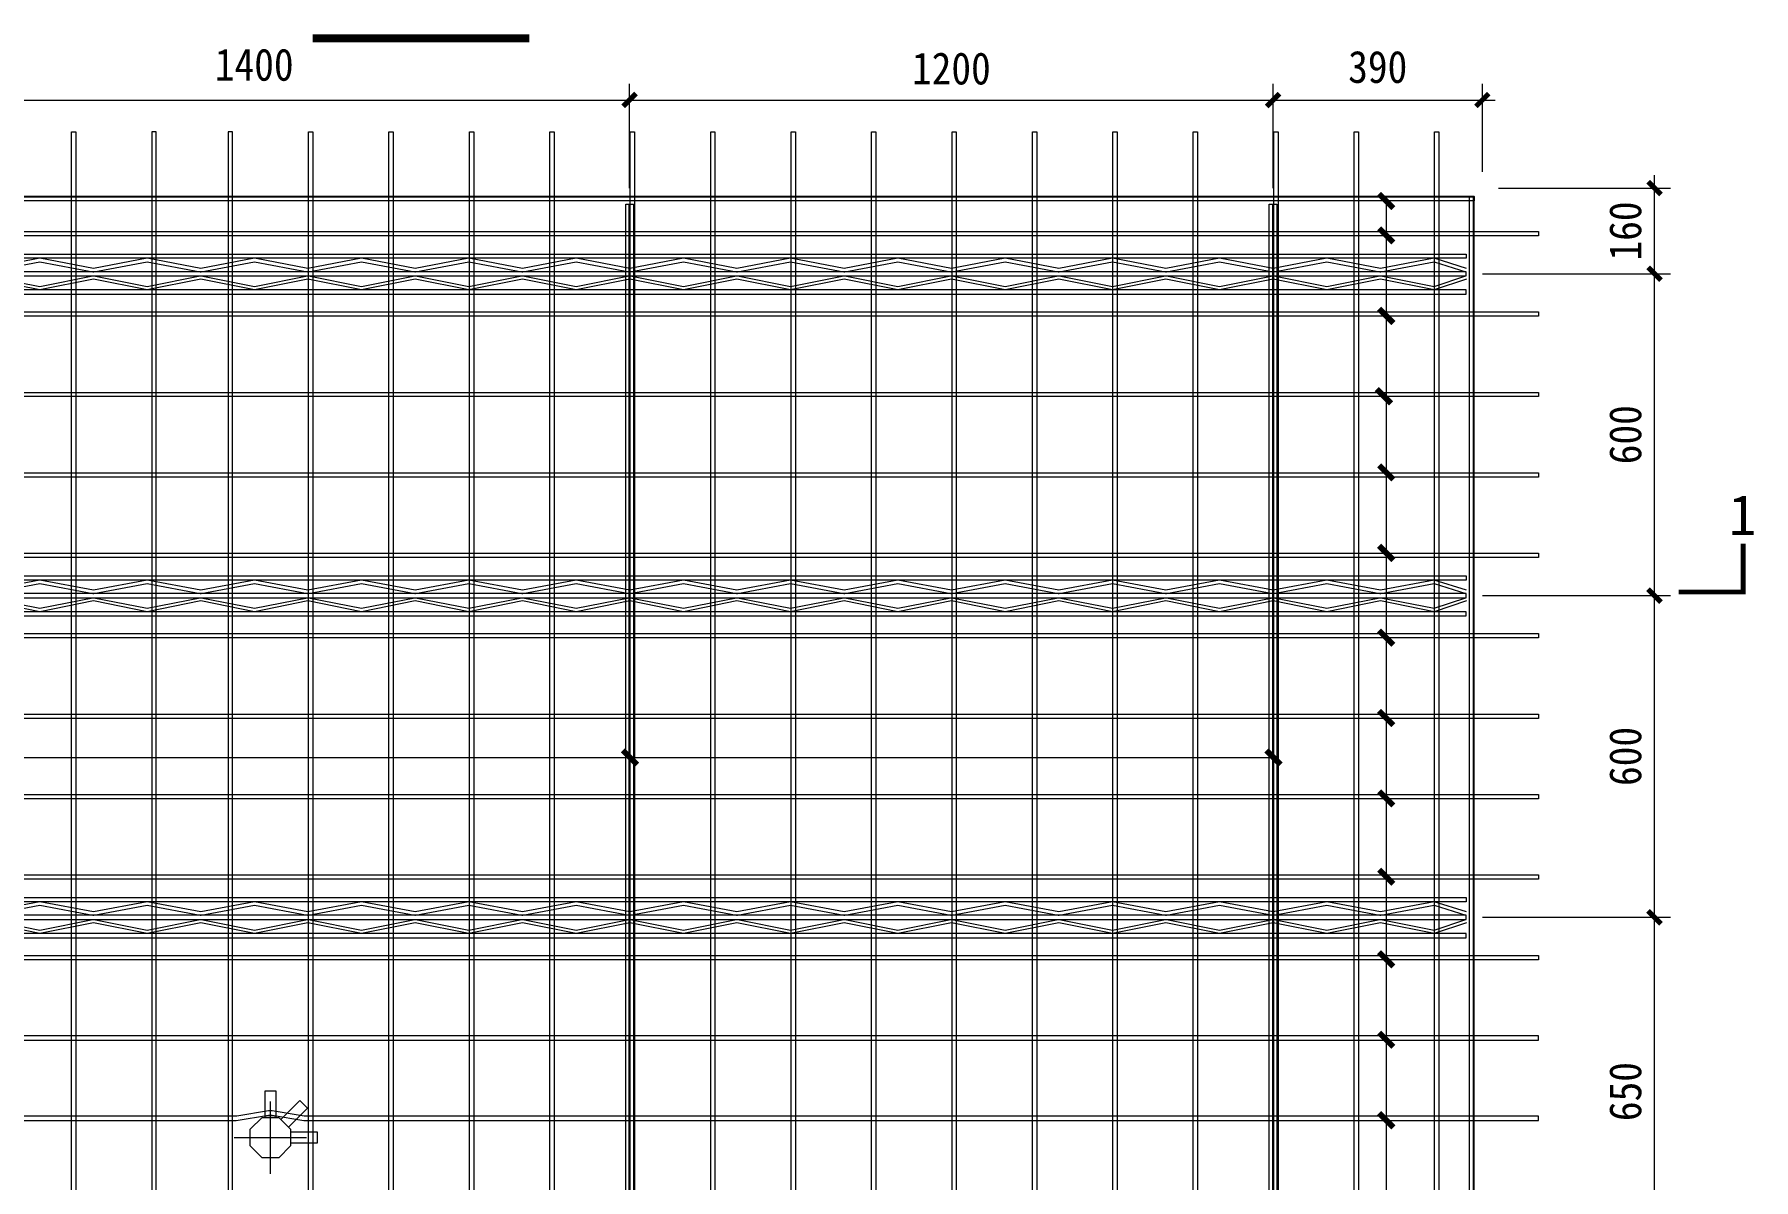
# Model space of a CAD drawing. Extents: x -517763 to -431309, y -403428 to -381056.
# Drawn here: x -453064 to -449858, y -400840 to -398704 of the extents above; entities that cross this region are included whole.
import ezdxf
from ezdxf.enums import TextEntityAlignment as Align

# ---------------------------------------------------------------- set-up
doc = ezdxf.new("R2010")
doc.units = 0
doc.header["$LTSCALE"] = 30
doc.header["$MEASUREMENT"] = 0
doc.linetypes.add('ACAD_ISO10W100', pattern=[18, 12, -3, 0, -3])
for name, color, linetype in [('EQUIP-照明', 3, 'Continuous'), ('MyLine', 199, 'Continuous'), ('S-DETL-TEXT', 7, 'Continuous'), ('YZ-下划线', 1, 'ACAD_ISO10W100'), ('桁架', 4, 'Continuous'), ('钢筋', 7, 'Continuous')]:
    doc.layers.add(name, color=color, linetype=linetype)
for name, color, linetype, lineweight in [('PUB_DIM', 3, 'Continuous', 15), ('YG-标注', 151, 'Continuous', 15), ('YZ-符号', 96, 'Continuous', 9), ('文字标注', 7, 'Continuous', 15), ('轮廓线', 2, 'Continuous', 13)]:
    doc.layers.add(name, color=color, linetype=linetype, lineweight=lineweight)
doc.styles.add('YG-样式 2', font='simhei.ttf')
doc.styles.add('YZ-样式 2', font='simhei.ttf', dxfattribs={"width": 0.9})
doc.dimstyles.new('YZ-30', dxfattribs={"dimscale": 30, "dimtxt": 2, "dimasz": 0.8, "dimexe": 1, "dimexo": 1, "dimgap": 0.8, "dimtad": 1, "dimdec": 0, "dimzin": 1, "dimdsep": 46, "dimtxsty": 'YZ-样式 2', "dimblk": 'ARCHTICK', "dimcen": 250, "dimdle": 0.8, "dimclrd": 151, "dimclre": 151, "dimclrt": 7, "dimazin": 0, "dimtfac": 1, "dimtdec": 0, "dimtix": 1, "dimtmove": 2, "dimatfit": 2, "dimldrblk": 'ARCHTICK', "dimfxl": 1, "dimlwd": 9, "dimlwe": 9, "dimarcsym": 0})

# ---------------------------------------------------------------- blocks, each defined once
blk = doc.blocks.new('A$C1E3A5918')
at = {"layer": '桁架', "color": 4, "lineweight": 9}
for p, q in [((-4460, 38), (0, 38)), ((0, 38), (0, 30)), ((0, 30), (-4460, 30)), ((-4460, 4), (0, 4)), ((-2660, 30), (-2760, 10)), ((-2759.1, 4), (-2660, 23.7)), ((-2560, 10), (-2660, 30)), ((-2660, 23.7), (-2560.9, 4)), ((-2560.9, 4), (-2559.1, 4)), ((-2460, 30), (-2560, 10)), ((-2559.1, 4), (-2460, 23.7)), ((-2360, 10), (-2460, 30)), ((-2460, 23.7), (-2360.9, 4)), ((-2360.9, 4), (-2359.1, 4)), ((-2260, 30), (-2360, 10)), ((-2359.1, 4), (-2260, 23.7)), ((-2160, 10), (-2260, 30)), ((-2260, 23.7), (-2160.9, 4)), ((-2160.9, 4), (-2159.1, 4)), ((-2060, 30), (-2160, 10)), ((-2159.1, 4), (-2060, 23.7)), ((-1960, 10), (-2060, 30)), ((-2060, 23.7), (-1960.9, 4)), ((-1960.9, 4), (-1959.3, 4)), ((-1860, 30), (-1960, 10)), ((-1959.3, 4), (-1860, 23.7)), ((-1760, 10), (-1860, 30)), ((-1860, 23.7), (-1760.9, 4)), ((-1760.9, 4), (-1759.1, 4)), ((-1660, 30), (-1760, 10)), ((-1759.1, 4), (-1660, 23.7)), ((-1560, 10), (-1660, 30)), ((-1660, 23.7), (-1560.9, 4)), ((-1560.9, 4), (-1559.1, 4)), ((-1460, 30), (-1560, 10)), ((-1559.1, 4), (-1460, 23.7)), ((-1360, 10), (-1460, 30)), ((-1460, 23.7), (-1360.9, 4)), ((-1360.9, 4), (-1359.1, 4)), ((-1260, 30), (-1360, 10)), ((-1359.1, 4), (-1260, 23.7)), ((-1160, 10), (-1260, 30)), ((-1260, 23.7), (-1160.9, 4)), ((-1160.9, 4), (-1159.1, 4)), ((-1160.9, 4), (-1159.3, 4)), ((-1060, 30), (-1160, 10)), ((-1159.1, 4), (-1060, 23.7)), ((-960, 10), (-1060, 30)), ((-1060, 23.7), (-960.9, 4)), ((-960.9, 4), (-959.1, 4)), ((-960.9, 4), (-959.1, 4)), ((-960.9, 4), (-959.3, 4)), ((-860, 30), (-960, 10)), ((-959.1, 4), (-860, 23.7)), ((-760, 10), (-860, 30)), ((-860, 23.7), (-760.9, 4)), ((-760.9, 4), (-759.1, 4)), ((-660, 30), (-760, 10)), ((-759.1, 4), (-660, 23.7)), ((-560, 10), (-660, 30)), ((-660, 23.7), (-560.9, 4)), ((-560.9, 4), (-559.1, 4)), ((-460, 30), (-560, 10)), ((-559.1, 4), (-460, 23.7)), ((-360, 10), (-460, 30)), ((-460, 23.7), (-360.9, 4)), ((-360.9, 4), (-359.1, 4)), ((-260, 30), (-360, 10)), ((-359.1, 4), (-260, 23.7)), ((-160, 10), (-260, 30)), ((-260, 23.7), (-160.9, 4)), ((-160.9, 4), (-159.1, 4)), ((-60, 30), (-160, 10)), ((-159.1, 4), (-60, 23.7)), ((0.2, 10), (-60, 30)), ((-60, 23.7), (-0.7, 4)), ((0, 4), (0, -4)), ((0, -4), (-4460, -4)), ((0, -29), (-4460, -29)), ((-2660, -29), (-2760, -10)), ((-2759.1, -4), (-2660, -22.7)), ((-2660, -22.7), (-2560.9, -4)), ((-2560, -10), (-2660, -29)), ((-2560.9, -4), (-2559.1, -4)), ((-2460, -29), (-2560, -10)), ((-2559.1, -4), (-2460, -22.7)), ((-2460, -22.7), (-2360.9, -4)), ((-2360, -10), (-2460, -29)), ((-2360.9, -4), (-2359.1, -4)), ((-2260, -29), (-2360, -10)), ((-2359.1, -4), (-2260, -22.7)), ((-2260, -22.7), (-2160.9, -4)), ((-2160, -10), (-2260, -29)), ((-2160.9, -4), (-2159.1, -4)), ((-2060, -29), (-2160, -10)), ((-2159.1, -4), (-2060, -22.7)), ((-2060, -22.7), (-1960.9, -4)), ((-1960, -10), (-2060, -29)), ((-1960.9, -4), (-1959.3, -4)), ((-1860, -29), (-1960, -10)), ((-1959.3, -4), (-1860, -22.7)), ((-1860, -22.7), (-1760.9, -4)), ((-1760, -10), (-1860, -29)), ((-1760.9, -4), (-1759.1, -4)), ((-1660, -29), (-1760, -10)), ((-1759.1, -4), (-1660, -22.7)), ((-1660, -22.7), (-1560.9, -4)), ((-1560, -10), (-1660, -29)), ((-1560.9, -4), (-1559.1, -4)), ((-1460, -29), (-1560, -10)), ((-1559.1, -4), (-1460, -22.7)), ((-1460, -22.7), (-1360.9, -4)), ((-1360, -10), (-1460, -29)), ((-1360.9, -4), (-1359.1, -4)), ((-1260, -29), (-1360, -10)), ((-1359.1, -4), (-1260, -22.7)), ((-1260, -22.7), (-1160.9, -4)), ((-1160, -10), (-1260, -29)), ((-1160.9, -4), (-1159.1, -4)), ((-1160.9, -4), (-1159.3, -4)), ((-1060, -29), (-1160, -10)), ((-1159.1, -4), (-1060, -22.7)), ((-1060, -22.7), (-960.9, -4)), ((-960, -10), (-1060, -29)), ((-960.9, -4), (-959.1, -4)), ((-960.9, -4), (-959.1, -4)), ((-960.9, -4), (-959.3, -4)), ((-860, -29), (-960, -10)), ((-959.1, -4), (-860, -22.7)), ((-860, -22.7), (-760.9, -4)), ((-760, -10), (-860, -29)), ((-760.9, -4), (-759.1, -4)), ((-660, -29), (-760, -10)), ((-759.1, -4), (-660, -22.7)), ((-660, -22.7), (-560.9, -4)), ((-560, -10), (-660, -29)), ((-560.9, -4), (-559.1, -4)), ((-460, -29), (-560, -10)), ((-559.1, -4), (-460, -22.7)), ((-460, -22.7), (-360.9, -4)), ((-360, -10), (-460, -29)), ((-360.9, -4), (-359.1, -4)), ((-260, -29), (-360, -10)), ((-359.1, -4), (-260, -22.7)), ((-260, -22.7), (-160.9, -4)), ((-160, -10), (-260, -29)), ((-160.9, -4), (-159.1, -4)), ((-60, -29), (-160, -10)), ((-159.1, -4), (-60, -22.7)), ((-60, -22.7), (-0.7, -4)), ((0.2, -10), (-60, -29)), ((0, -37), (0, -29)), ((-4460, -37), (0, -37))]:
    blk.add_line(p, q, dxfattribs=at)
blk = doc.blocks.new('_ArchTick')
at = {"color": 0, "linetype": 'ByBlock', "const_width": 0.4}
blk.add_lwpolyline([(-0.5, -0.5), (0.5, 0.5)], dxfattribs=at)
blk = doc.blocks.new('*D876')
at = {"layer": 'Defpoints', "color": 0, "ltscale": 30, "transparency": 16777216}
for p in [(-450394, -400350.6), (-450042.9, -400350.6), (-450394, -401000.6)]:
    blk.add_point(p, dxfattribs=at)
at = {"layer": 'YG-标注', "color": 151, "lineweight": 9, "ltscale": 30, "transparency": 16777216}
for p, q in [((-450042.9, -401024.6), (-450042.9, -400326.6)), ((-450364, -400350.6), (-450012.9, -400350.6)), ((-450364, -401000.6), (-450012.9, -401000.6))]:
    blk.add_line(p, q, dxfattribs=at)
at = {"layer": 'YG-标注', "color": 151, "lineweight": 9, "ltscale": 30, "transparency": 16777216, "xscale": 24, "yscale": 24, "zscale": 24}
for p, rotation in [((-450042.9, -400350.6), 90), ((-450042.9, -401000.6), 270)]:
    blk.add_blockref('_ArchTick', p, dxfattribs=dict(at, rotation=rotation))
at = {"layer": 'YG-标注', "color": 7, "ltscale": 30, "transparency": 16777216, "insert": (-450097.2, -400675.6), "char_height": 60, "attachment_point": 5, "rotation": 90, "style": 'YZ-样式 2'}
blk.add_mtext('650', dxfattribs=at)
blk = doc.blocks.new('*D877')
at = {"layer": 'Defpoints', "color": 0, "ltscale": 30, "transparency": 16777216}
for p in [(-450394, -399750.6), (-450042.9, -399750.6), (-450394, -400350.6)]:
    blk.add_point(p, dxfattribs=at)
at = {"layer": 'YG-标注', "color": 151, "lineweight": 9, "ltscale": 30, "transparency": 16777216}
for p, q in [((-450042.9, -400374.6), (-450042.9, -399726.6)), ((-450364, -399750.6), (-450012.9, -399750.6)), ((-450364, -400350.6), (-450012.9, -400350.6))]:
    blk.add_line(p, q, dxfattribs=at)
at = {"layer": 'YG-标注', "color": 151, "lineweight": 9, "ltscale": 30, "transparency": 16777216, "xscale": 24, "yscale": 24, "zscale": 24}
for p, rotation in [((-450042.9, -399750.6), 90), ((-450042.9, -400350.6), 270)]:
    blk.add_blockref('_ArchTick', p, dxfattribs=dict(at, rotation=rotation))
at = {"layer": 'YG-标注', "color": 7, "ltscale": 30, "transparency": 16777216, "insert": (-450097.2, -400050.6), "char_height": 60, "attachment_point": 5, "rotation": 90, "style": 'YZ-样式 2'}
blk.add_mtext('600', dxfattribs=at)
blk = doc.blocks.new('*D878')
at = {"layer": 'Defpoints', "color": 0, "ltscale": 30, "transparency": 16777216}
for p in [(-450394, -399150.6), (-450042.9, -399150.6), (-450394, -399750.6)]:
    blk.add_point(p, dxfattribs=at)
at = {"layer": 'YG-标注', "color": 151, "lineweight": 9, "ltscale": 30, "transparency": 16777216}
for p, q in [((-450042.9, -399774.6), (-450042.9, -399126.6)), ((-450364, -399150.6), (-450012.9, -399150.6)), ((-450364, -399750.6), (-450012.9, -399750.6))]:
    blk.add_line(p, q, dxfattribs=at)
at = {"layer": 'YG-标注', "color": 151, "lineweight": 9, "ltscale": 30, "transparency": 16777216, "xscale": 24, "yscale": 24, "zscale": 24}
for p, rotation in [((-450042.9, -399150.6), 90), ((-450042.9, -399750.6), 270)]:
    blk.add_blockref('_ArchTick', p, dxfattribs=dict(at, rotation=rotation))
at = {"layer": 'YG-标注', "color": 7, "ltscale": 30, "transparency": 16777216, "insert": (-450097.2, -399450.6), "char_height": 60, "attachment_point": 5, "rotation": 90, "style": 'YZ-样式 2'}
blk.add_mtext('600', dxfattribs=at)
blk = doc.blocks.new('*D879')
at = {"layer": 'Defpoints', "color": 0, "ltscale": 30, "transparency": 16777216}
for p in [(-450364, -398990.6), (-450042.9, -398990.6), (-450394, -399150.6)]:
    blk.add_point(p, dxfattribs=at)
at = {"layer": 'YG-标注', "color": 151, "lineweight": 9, "ltscale": 30, "transparency": 16777216}
for p, q in [((-450042.9, -399174.6), (-450042.9, -398966.6)), ((-450334, -398990.6), (-450012.9, -398990.6)), ((-450364, -399150.6), (-450012.9, -399150.6))]:
    blk.add_line(p, q, dxfattribs=at)
at = {"layer": 'YG-标注', "color": 151, "lineweight": 9, "ltscale": 30, "transparency": 16777216, "xscale": 24, "yscale": 24, "zscale": 24}
for p, rotation in [((-450042.9, -398990.6), 90), ((-450042.9, -399150.6), 270)]:
    blk.add_blockref('_ArchTick', p, dxfattribs=dict(at, rotation=rotation))
at = {"layer": 'YG-标注', "color": 7, "ltscale": 30, "transparency": 16777216, "insert": (-450097.2, -399070.6), "char_height": 60, "attachment_point": 5, "rotation": 90, "style": 'YZ-样式 2'}
blk.add_mtext('160', dxfattribs=at)
blk = doc.blocks.new('A$C7C4453D7')
at = {"color": 3, "lineweight": 15, "xscale": -80, "yscale": 80, "zscale": 80, "rotation": 180}
blk.add_blockref('_ArchTick', (0, 0), dxfattribs=at)
blk = doc.blocks.new('A$C56E60AF3')
at = {"layer": '钢筋', "color": 4, "lineweight": 13}
for points in [[(-7.3, 0), (7.2, 0), (7.2, 3200), (7.2, 3260), (-7.3, 3260)], [(-7.3, 3260), (-7.3, 3260), (-7.3, 0)], [(-0.8, 3260), (-0.8, 3200), (-0.8, 0)]]:
    blk.add_lwpolyline(points, dxfattribs=at)
blk = doc.blocks.new('*D913')
at = {"layer": 'Defpoints', "color": 0, "ltscale": 30, "transparency": 16777216}
for p in [(-451954.2, -398826.4), (-453354.2, -399020.6), (-451954.2, -399020.6)]:
    blk.add_point(p, dxfattribs=at)
at = {"layer": 'YG-标注', "color": 151, "lineweight": 9, "ltscale": 30, "transparency": 16777216}
for p, q in [((-453354.2, -398990.6), (-453354.2, -398796.4)), ((-451954.2, -398990.6), (-451954.2, -398796.4)), ((-453378.2, -398826.4), (-451930.2, -398826.4))]:
    blk.add_line(p, q, dxfattribs=at)
at = {"layer": 'YG-标注', "color": 151, "lineweight": 9, "ltscale": 30, "transparency": 16777216, "xscale": 24, "yscale": 24, "zscale": 24, "rotation": 180}
blk.add_blockref('_ArchTick', (-453354.2, -398826.4), dxfattribs=at)
at = {"layer": 'YG-标注', "color": 151, "lineweight": 9, "ltscale": 30, "transparency": 16777216, "xscale": 24, "yscale": 24, "zscale": 24}
blk.add_blockref('_ArchTick', (-451954.2, -398826.4), dxfattribs=at)
at = {"layer": 'YG-标注', "color": 7, "ltscale": 30, "transparency": 16777216, "insert": (-452654.2, -398760.9), "char_height": 60, "attachment_point": 5, "style": 'YZ-样式 2'}
blk.add_mtext('1400', dxfattribs=at)
blk = doc.blocks.new('*D914')
at = {"layer": 'Defpoints', "color": 0, "ltscale": 30, "transparency": 16777216}
for p in [(-450754.2, -398826.4), (-451954.2, -399020.6), (-450754.2, -399020.6)]:
    blk.add_point(p, dxfattribs=at)
at = {"layer": 'YG-标注', "color": 151, "lineweight": 9, "ltscale": 30, "transparency": 16777216}
for p, q in [((-451954.2, -398990.6), (-451954.2, -398796.4)), ((-450754.2, -398990.6), (-450754.2, -398796.4)), ((-451978.2, -398826.4), (-450730.2, -398826.4))]:
    blk.add_line(p, q, dxfattribs=at)
at = {"layer": 'YG-标注', "color": 151, "lineweight": 9, "ltscale": 30, "transparency": 16777216, "xscale": 24, "yscale": 24, "zscale": 24, "rotation": 180}
blk.add_blockref('_ArchTick', (-451954.2, -398826.4), dxfattribs=at)
at = {"layer": 'YG-标注', "color": 151, "lineweight": 9, "ltscale": 30, "transparency": 16777216, "xscale": 24, "yscale": 24, "zscale": 24}
blk.add_blockref('_ArchTick', (-450754.2, -398826.4), dxfattribs=at)
at = {"layer": 'YG-标注', "color": 7, "ltscale": 30, "transparency": 16777216, "insert": (-451354.2, -398767.9), "char_height": 60, "attachment_point": 5, "style": 'YZ-样式 2'}
blk.add_mtext('1200', dxfattribs=at)
blk = doc.blocks.new('*D915')
at = {"layer": 'Defpoints', "color": 0, "ltscale": 30, "transparency": 16777216}
for p in [(-450364, -398826.4), (-450754.2, -399020.6), (-450364, -398990.6)]:
    blk.add_point(p, dxfattribs=at)
at = {"layer": 'YG-标注', "color": 151, "lineweight": 9, "ltscale": 30, "transparency": 16777216}
for p, q in [((-450754.2, -398990.6), (-450754.2, -398796.4)), ((-450364, -398960.6), (-450364, -398796.4)), ((-450778.2, -398826.4), (-450340, -398826.4))]:
    blk.add_line(p, q, dxfattribs=at)
at = {"layer": 'YG-标注', "color": 151, "lineweight": 9, "ltscale": 30, "transparency": 16777216, "xscale": 24, "yscale": 24, "zscale": 24, "rotation": 180}
blk.add_blockref('_ArchTick', (-450754.2, -398826.4), dxfattribs=at)
at = {"layer": 'YG-标注', "color": 151, "lineweight": 9, "ltscale": 30, "transparency": 16777216, "xscale": 24, "yscale": 24, "zscale": 24}
blk.add_blockref('_ArchTick', (-450364, -398826.4), dxfattribs=at)
at = {"layer": 'YG-标注', "color": 7, "ltscale": 30, "transparency": 16777216, "insert": (-450559.1, -398765), "char_height": 60, "attachment_point": 5, "style": 'YZ-样式 2'}
blk.add_mtext('390', dxfattribs=at)

msp = doc.modelspace()

# ---------------------------------------------------------------- linework, layer by layer
at = {"layer": 'EQUIP-照明', "color": 2, "lineweight": 15}
for p, q in [((-452624, -400828.9), (-452624, -400693.9)), ((-452691.5, -400761.4), (-452556.5, -400761.4))]:
    msp.add_line(p, q, dxfattribs=at)
for points in [[(-452614, -400673.9), (-452614, -400723.9), (-452634, -400723.9), (-452634, -400673.9)], [(-452604.5, -400727.9), (-452569.2, -400692.5), (-452555.1, -400706.6), (-452590.4, -400742)], [(-452586.5, -400777), (-452608.5, -400798.9), (-452639.5, -400798.9), (-452661.5, -400777), (-452661.5, -400745.9), (-452639.5, -400723.9), (-452608.5, -400723.9), (-452586.5, -400745.9)], [(-452586.5, -400771.4), (-452536.5, -400771.4), (-452536.5, -400751.4), (-452586.5, -400751.4)]]:
    msp.add_lwpolyline(points, close=True, dxfattribs=at)
at = {"layer": 'MyLine', "color": 0}
for p, q in [((-454869, -399006.6), (-450379, -399006.6)), ((-450380, -402295.6), (-450380, -399005.6))]:
    msp.add_line(p, q, dxfattribs=at)
at = {"layer": 'PUB_DIM', "color": 1, "const_width": 9}
msp.add_lwpolyline([(-449877.7, -399653.8), (-449877.7, -399743.8), (-449997.7, -399743.8)], dxfattribs=at)
at = {"layer": 'YZ-下划线', "color": 1, "linetype": 'ByBlock', "const_width": 15}
msp.add_lwpolyline([(-452545.4, -398711.5), (-452141.5, -398711.5)], dxfattribs=at)
at = {"layer": 'YZ-符号', "color": 3, "lineweight": 13}
msp.add_line((-450542.7, -402286.6), (-450542.7, -399014.6), dxfattribs=at)
at = {"layer": 'YZ-符号', "color": 3}
msp.add_line((-455026.9, -400052.6), (-450755, -400052.6), dxfattribs=at)
at = {"layer": '轮廓线', "color": 2, "lineweight": 30, "const_width": 0.05}
msp.add_lwpolyline([(-450364, -402310.6), (-450364, -398990.6), (-454884, -398990.6), (-454884, -402310.6)], close=True, dxfattribs=at)
at = {"layer": '钢筋', "color": 5, "lineweight": 13}
for points in [[(-453039, -401516.2), (-453039, -401284.9), (-452995, -401090.9), (-452995, -398885.6), (-452987, -398885.6), (-452987, -401091.6), (-453031, -401285.6), (-453031, -401515.6), (-452987, -401709.6), (-452987, -402415.6), (-452995, -402415.6), (-452995, -401710.2)], [(-452793, -401516.2), (-452793, -401284.9), (-452837, -401090.9), (-452837, -398885.6), (-452845, -398885.6), (-452845, -401091.6), (-452801, -401285.6), (-452801, -401515.6), (-452845, -401709.6), (-452845, -402415.6), (-452837, -402415.6), (-452837, -401710.2)], [(-452695, -398885.6), (-452703, -398885.6), (-452703, -402415.6), (-452695, -402415.6)], [(-452553, -398885.6), (-452545, -398885.6), (-452545, -402415.6), (-452553, -402415.6)], [(-452403, -398885.6), (-452395, -398885.6), (-452395, -402415.6), (-452403, -402415.6)], [(-452253, -398885.6), (-452245, -398885.6), (-452245, -402415.6), (-452253, -402415.6)], [(-452103, -398885.6), (-452095, -398885.6), (-452095, -402415.6), (-452103, -402415.6)], [(-451953, -398885.6), (-451945, -398885.6), (-451945, -402415.6), (-451953, -402415.6)], [(-451803, -398885.6), (-451795, -398885.6), (-451795, -402415.6), (-451803, -402415.6)], [(-451653, -398885.6), (-451645, -398885.6), (-451645, -402415.6), (-451653, -402415.6)], [(-451503, -398885.6), (-451495, -398885.6), (-451495, -402415.6), (-451503, -402415.6)], [(-451353, -398885.6), (-451345, -398885.6), (-451345, -402415.6), (-451353, -402415.6)], [(-451203, -398885.6), (-451195, -398885.6), (-451195, -402415.6), (-451203, -402415.6)], [(-451053, -398885.6), (-451045, -398885.6), (-451045, -402415.6), (-451053, -402415.6)], [(-450903, -398885.6), (-450895, -398885.6), (-450895, -402415.6), (-450903, -402415.6)], [(-450753, -398885.6), (-450745, -398885.6), (-450745, -402415.6), (-450753, -402415.6)], [(-450603, -398885.6), (-450595, -398885.6), (-450595, -402415.6), (-450603, -402415.6)], [(-450453, -398885.6), (-450445, -398885.6), (-450445, -402415.6), (-450453, -402415.6)], [(-450388, -399005.6), (-450380, -399005.6), (-450380, -402295.6), (-450388, -402295.6)]]:
    msp.add_lwpolyline(points, close=True, dxfattribs=at)
at = {"layer": '钢筋', "color": 1, "lineweight": 13}
for points in [[(-454869, -399006.6), (-450379, -399006.6), (-450379, -399014.6), (-454869, -399014.6)], [(-454989, -399071.6), (-450259, -399071.6), (-450259, -399079.6), (-454989, -399079.6)], [(-454989, -399221.6), (-450259, -399221.6), (-450259, -399229.6), (-454989, -399229.6)], [(-454989, -399371.6), (-450259, -399371.6), (-450259, -399379.6), (-454989, -399379.6)], [(-454989, -399521.6), (-450259, -399521.6), (-450259, -399529.6), (-454989, -399529.6)], [(-454989, -399671.6), (-450259, -399671.6), (-450259, -399679.6), (-454989, -399679.6)], [(-454989, -399821.6), (-450259, -399821.6), (-450259, -399829.6), (-454989, -399829.6)], [(-454989, -399971.6), (-450259, -399971.6), (-450259, -399979.6), (-454989, -399979.6)], [(-454989, -400121.6), (-450259, -400121.6), (-450259, -400129.6), (-454989, -400129.6)], [(-454989, -400271.6), (-450259, -400271.6), (-450259, -400279.6), (-454989, -400279.6)], [(-454989, -400421.6), (-450259, -400421.6), (-450259, -400429.6), (-454989, -400429.6)], [(-454989, -400579.6), (-450259, -400579.6), (-450259, -400571.6), (-454989, -400571.6)]]:
    msp.add_lwpolyline(points, close=True, dxfattribs=at)
msp.add_lwpolyline([(-452687.8, -400729.6), (-452627.3, -400719.5, -0.082711), (-452620.7, -400719.5), (-452561.9, -400729.3, 0.041311), (-452558.6, -400729.6), (-450259, -400729.6), (-450259, -400721.6), (-452558, -400721.6, -0.041311), (-452561.3, -400721.3), (-452620.7, -400711.4, 0.082711), (-452627.3, -400711.4), (-452686.8, -400721.3, -0.041259), (-452690.1, -400721.6), (-454989, -400721.6), (-454989, -400729.6), (-452687.8, -400729.6)], format="xyb", dxfattribs=at)

# ---------------------------------------------------------------- block references
at = {"layer": 'S-DETL-TEXT', "xscale": 0.3333333333284827, "yscale": 0.3333333333284827, "zscale": 0.3333333333284827, "rotation": 180}
for p in [(-450543.3, -399014.6), (-450543.3, -399079), (-450543.3, -399229), (-450547.5, -399379), (-450543.3, -399521), (-450543.3, -399671), (-450543.3, -399829), (-450543.3, -399979), (-450543.3, -400129), (-450543.3, -400275), (-450543.3, -400429), (-450543.3, -400579), (-450543.3, -400729)]:
    msp.add_blockref('A$C7C4453D7', p, dxfattribs=at)
at = {"layer": 'YG-标注', "color": 0, "ltscale": 30, "xscale": -1, "rotation": 180}
for p in [(-451954.2, -399020.6), (-450754.2, -399020.6)]:
    msp.add_blockref('A$C56E60AF3', p, dxfattribs=at)
at = {"layer": 'YZ-符号', "xscale": 0.3333333333284827, "yscale": 0.3333333333284827, "zscale": 0.3333333333284827, "rotation": 180}
for p in [(-451953.5, -400052.6), (-450753.5, -400052.6)]:
    msp.add_blockref('A$C7C4453D7', p, dxfattribs=at)
at = {"layer": '钢筋', "color": 0, "ltscale": 30, "xscale": -1, "rotation": 180}
for p in [(-450394, -399150.6), (-450394, -399750.6), (-450394, -400350.6)]:
    msp.add_blockref('A$C1E3A5918', p, dxfattribs=at)

# ---------------------------------------------------------------- texts
at = {"layer": '文字标注', "style": 'YG-样式 2'}
msp.add_text('1', height=75, dxfattribs=at).set_placement((-449878.8, -399637.9), align=Align.CENTER)

# ---------------------------------------------------------------- dimensions: what is measured, and where the dimension line sits
at = {"layer": 'YG-标注', "color": 0, "ltscale": 30}
for base, p1, p2, picture, middle in [((-451954.2, -398826.4), (-453354.2, -399020.6), (-451954.2, -399020.6), '*D913', (-452654.2, -398760.9)), ((-450754.2, -398826.4), (-451954.2, -399020.6), (-450754.2, -399020.6), '*D914', (-451354.2, -398767.9)), ((-450364, -398826.4), (-450754.2, -399020.6), (-450364, -398990.6), '*D915', (-450559.1, -398765))]:
    dim = msp.add_linear_dim(base=base, p1=p1, p2=p2, dimstyle='YZ-30', dxfattribs=at)
    dim.commit()
    dim.dimension.update_dxf_attribs({"geometry": picture, "text_midpoint": middle, "dimtype": 160})
for base, p1, p2, picture, middle in [((-450042.9, -398990.6), (-450394, -399150.6), (-450364, -398990.6), '*D879', (-450097.2, -399070.6)), ((-450042.9, -399150.6), (-450394, -399750.6), (-450394, -399150.6), '*D878', (-450097.2, -399450.6)), ((-450042.9, -399750.6), (-450394, -400350.6), (-450394, -399750.6), '*D877', (-450097.2, -400050.6)), ((-450042.9, -400350.6), (-450394, -401000.6), (-450394, -400350.6), '*D876', (-450097.2, -400675.6))]:
    dim = msp.add_linear_dim(base=base, p1=p1, p2=p2, angle=270, dimstyle='YZ-30', dxfattribs=at)
    dim.commit()
    dim.dimension.update_dxf_attribs({"geometry": picture, "text_midpoint": middle})

doc.saveas('drawing.dxf')
